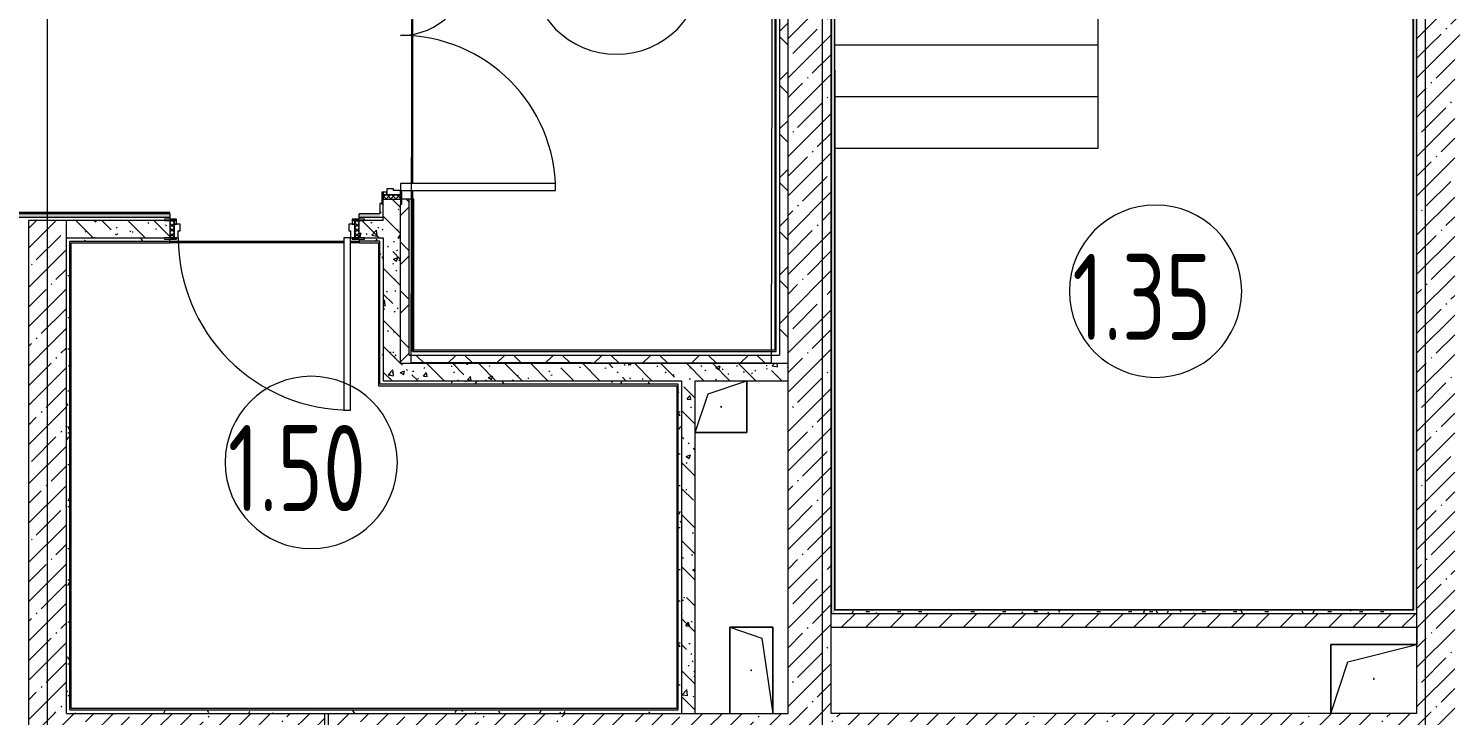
# Model space of a CAD drawing. Header units: millimetres. Extents: x -1113 to 415037, y -3642 to 354837.
# Drawn here: x 84815 to 93076, y 17121 to 21109 of the extents above; entities that cross this region are included whole.
import ezdxf

# ---------------------------------------------------------------- set-up
doc = ezdxf.new("R2010")
doc.units = ezdxf.units.MM
for name, color, linetype, lineweight in [('A-AREA-BNDY', 7, 'Continuous', 5), ('A-AREA-IDEN', 7, 'Continuous', 9), ('A-DOOR-2', 7, 'Continuous', 5), ('A-DOOR-FRAM-2', 7, 'Continuous', 5), ('A-FLOR', 7, 'Continuous', 9), ('A-GENM', 7, 'Continuous', 9), ('A-WALL', 7, 'Continuous', 5), ('I-WALL', 7, 'Continuous', 5), ('S-STRS', 7, 'Continuous', 9), ('Оси', 7, 'Continuous', 9)]:
    doc.layers.add(name, color=color, linetype=linetype, lineweight=lineweight)
for name, color, linetype, lineweight, true_color in [('A-DOOR-1', 7, 'Continuous', 5, 0xc0c0c0), ('A-DOOR-FRAM-1', 7, 'Continuous', 5, 0xc0c0c0), ('A-WALL-1', 9, 'Continuous', 5, 0x808080), ('A-WALL-FNSH-1', 9, 'Continuous', 5, 0x808080)]:
    doc.layers.add(name, color=color, linetype=linetype, lineweight=lineweight, true_color=true_color)
doc.styles.add('СПДС', font='ГОСТ тип А.ttf', dxfattribs={"width": 0.9})
pattern_1 = [(45, (64.7, -136.06), (-114.04925, 114.04925), []), (45, (178.75, -136.06), (-114.04925, 114.04925), [201.612, -40.322, 6.706, -33.617])]
pattern_2 = [(135, (64.7, -136.06), (-150.8683, -150.8683), [213.36, -35.56, 7.112, -35.56]), (135, (64.7, 14.71), (-150.8683, -150.8683), []), (50, (64.7, -136.06), (255.05767, -22.3145), [26.67, -293.37]), (355, (64.7, -136.06), (-49.3404, 267.47914), [21.336, -234.696]), (100.451, (85.96, -137.92), (205.71947, 245.16356), [22.666, -249.326]), (46.184, (64.7, -64.94), (379.511, -58.86), [40.005, -440.055]), (96.636, (96.33, -69.85), (332.3634, 346.3991), [33.999, -373.989]), (351.184, (64.7, -64.94), (332.3669, 346.3953), [32.004, -352.044]), (21, (100.26, -82.72), (212.26017, -143.1711), [26.67, -293.37]), (326, (100.26, -82.72), (86.5224, 257.8632), [21.336, -234.696]), (71.451, (117.95, -94.65), (298.78395, 114.6901), [22.666, -249.326]), (37.5, (64.7, -136.06), (4.32385, 118.37751), [6.706, -225.146, 6.706, -231.546, -235.585]), (37.5, (64.7, -136.06), (4.32385, 118.37751), [-470.103, 6.706, -228.879]), (7.5, (64.7, -136.06), (93.54758, 140.2533), [6.706, -129.134, 6.706, -219.812, -89.789]), (7.5, (64.7, -136.06), (93.54758, 140.2533), [-362.356, 6.706, -83.083]), (327.5, (-14.6, -136.06), (189.82734, -8.02019), [6.706, -82.194, 6.706, -270.662, -368.046]), (327.5, (-14.6, -136.06), (189.82734, -8.02019), [-366.268, 6.706, -361.34]), (317.5, (-50.16, -136.06), (207.38114, 35.59764), [6.706, -108.864, 6.706, -177.495, -261.366]), (317.5, (-50.16, -136.06), (207.38114, 35.59764), [-299.771, 6.706, -254.66])]
pattern_3 = [(45, (64.7, -136.06), (-141.42136, 141.42136), []), (135, (64.7, -136.06), (-141.42136, -141.42136), [])]
pattern_4 = [(0, (64.7, -136.06), (243.84, 60.96), [20.117, -162.763, 20.117, -162.763, -975.36]), (0, (64.7, -136.06), (243.84, 60.96), [-365.76, 20.117, -345.643, 20.117, -162.763, -426.72]), (0, (64.7, -136.06), (243.84, 60.96), [-914.4, 20.117, -101.803, 20.117, -284.683]), (120, (156.14, -105.58), (-174.71291, 180.691634), [20.117, -162.763, 20.117, -162.763, -975.36]), (120, (156.14, -105.58), (-174.71291, 180.691634), [-365.76, 20.117, -345.643, 20.117, -162.763, -426.72]), (120, (156.14, -105.58), (-174.71291, 180.691634), [-914.4, 20.117, -101.803, 20.117, -284.683]), (240, (186.62, 16.34), (-69.12709, -241.651634), [20.117, -162.763, 20.117, -162.763, -975.36]), (240, (186.62, 16.34), (-69.12709, -241.651634), [-365.76, 20.117, -345.643, 20.117, -162.763, -426.72]), (240, (186.62, 16.34), (-69.12709, -241.651634), [-914.4, 20.117, -101.803, 20.117, -284.683])]

# ---------------------------------------------------------------- blocks, each defined once
blk = doc.blocks.new('110_Дверь_СКБ_1Ст_Внутренняя1 - Д-11а _огнестойкость EI 15_-32666892-Объем проектирования 1 этажа')
at = {"layer": 'A-DOOR-2'}
h = blk.add_hatch(dxfattribs=at)
h.set_pattern_fill('FP_44', color=256, style=0, pattern_type=2)
h.set_pattern_definition([(135, (1751.41, 114.685), (-14.14214, -14.14214), []), (225, (1751.41, 114.685), (14.14214, -14.14214), [])])
h.paths.add_polyline_path([(562.5, 50), (537.5, 49.1), (537.5, -50), (562.5, -50), (562.5, 0)])
at = {"layer": 'A-DOOR-FRAM-2'}
h = blk.add_hatch(dxfattribs=at)
h.set_pattern_fill('FP_45', color=256, style=0, pattern_type=2)
h.set_pattern_definition([(45, (-371.384, 114.685), (-14.1421, 14.1421), []), (135, (-371.384, 114.685), (-14.1421, -14.1421), [])])
h.paths.add_polyline_path([(-537.5, 50), (-537.5, -50), (-512.5, -50), (-512.5, 50)])
at = {"layer": 'A-DOOR-1'}
for p, q in [((-487.5, 1050), (-487.5, 50)), ((-447.5, 1050), (-487.5, 1050)), ((-447.5, 50), (-447.5, 1050)), ((-487.5, 50), (-447.5, 50))]:
    blk.add_line(p, q, dxfattribs=at)
blk.add_arc((-487.5, 50), 1000, 360, 90, dxfattribs=at)
at = {"layer": 'A-DOOR-FRAM-1'}
for p, q in [((-497.5, 58), (-567.5, 58)), ((-567.5, 58), (-567.5, 50)), ((-567.5, 50), (-497.5, 50)), ((-512.5, 50), (-537.5, 50)), ((-537.5, 50), (-537.5, -50)), ((-487.5, 50), (-512.5, 50)), ((-512.5, 50), (-512.5, -30)), ((-512.5, -50), (-512.5, 50)), ((-497.5, 50), (-512.5, 50)), ((-512.5, 50), (-512.5, 49)), ((-512.5, 49), (-497.5, 49)), ((-497.5, 50), (-497.5, 58)), ((-497.5, 49), (-497.5, 50)), ((-487.5, 10), (-487.5, 50)), ((-477.5, 10), (-487.5, 10)), ((-477.5, -30), (-477.5, 10)), ((512.5, 10), (502.5, 10)), ((502.5, 10), (502.5, -30)), ((512.5, 50), (512.5, 10)), ((537.5, 50), (512.5, 50)), ((592.5, 58), (522.5, 58)), ((522.5, 58), (522.5, 50)), ((537.5, 50), (522.5, 50)), ((522.5, 50), (522.5, 49)), ((522.5, 50), (592.5, 50)), ((522.5, 49), (537.5, 49)), ((537.5, -30), (537.5, 50)), ((562.5, 50), (537.5, 50)), ((537.5, 50), (537.5, -50)), ((537.5, 49), (537.5, 50)), ((562.5, -50), (562.5, 50)), ((592.5, 50), (592.5, 58)), ((-497.5, -50), (-567.5, -50)), ((-567.5, -50), (-567.5, -58)), ((-567.5, -58), (-497.5, -58)), ((-537.5, -50), (-512.5, -50)), ((-512.5, -30), (-477.5, -30)), ((-497.5, -30), (-512.5, -30)), ((-512.5, -30), (-512.5, -50)), ((-512.5, -50), (-497.5, -50)), ((-497.5, -50), (-497.5, -30)), ((-497.5, -58), (-497.5, -50)), ((502.5, -30), (537.5, -30)), ((537.5, -30), (522.5, -30)), ((522.5, -30), (522.5, -50)), ((522.5, -50), (537.5, -50)), ((592.5, -50), (522.5, -50)), ((522.5, -50), (522.5, -58)), ((522.5, -58), (592.5, -58)), ((537.5, -50), (537.5, -30)), ((537.5, -50), (562.5, -50)), ((592.5, -58), (592.5, -50))]:
    blk.add_line(p, q, dxfattribs=at)
blk = doc.blocks.new('110_Дверь_СКБ_2Ст - Д-10а_ СОШ_Дв_1450x2100h_Горячий цех-25784455-Объем проектирования 1 этажа')
at = {"layer": 'A-DOOR-2'}
h = blk.add_hatch(dxfattribs=at)
h.set_pattern_fill('FP_56', color=256, style=0, pattern_type=2)
h.set_pattern_definition([(135, (1601.41, 114.685), (-14.14214, -14.14214), []), (225, (1601.41, 114.685), (14.14214, -14.14214), [])])
h.paths.add_polyline_path([(712.5, -50), (712.5, 50), (687.5, 50), (687.5, -50)])
at = {"layer": 'A-DOOR-FRAM-2'}
h = blk.add_hatch(dxfattribs=at)
h.set_pattern_fill('FP_57', color=256, style=0, pattern_type=2)
h.set_pattern_definition([(45, (-521.384, 114.685), (-14.1421, 14.1421), []), (135, (-521.384, 114.685), (-14.1421, -14.1421), [])])
h.paths.add_polyline_path([(-662.5, -50), (-662.5, 50), (-687.5, 50), (-687.5, -50)])
at = {"layer": 'A-DOOR-1'}
for p, q in [((662.5, 950), (622.5, 950)), ((622.5, 950), (622.5, 50)), ((662.5, 50), (662.5, 950)), ((-637.5, 450), (-637.5, 50)), ((-597.5, 450), (-637.5, 450)), ((-597.5, 50), (-597.5, 450)), ((-637.5, 50), (-597.5, 50)), ((622.5, 50), (662.5, 50))]:
    blk.add_line(p, q, dxfattribs=at)
for centre, radius, start, end in [((662.5, 50), 900, 90, 180), ((-637.5, 50), 400, 0, 90)]:
    blk.add_arc(centre, radius, start, end, dxfattribs=at)
at = {"layer": 'A-DOOR-FRAM-1'}
for p, q in [((-647.5, 58), (-717.5, 58)), ((-717.5, 58), (-717.5, 50)), ((-717.5, 50), (-647.5, 50)), ((-662.5, 50), (-687.5, 50)), ((-687.5, 50), (-687.5, -50)), ((-637.5, 50), (-662.5, 50)), ((-662.5, 50), (-662.5, -30)), ((-662.5, -50), (-662.5, 50)), ((-647.5, 50), (-647.5, 58)), ((-637.5, 10), (-637.5, 50)), ((-627.5, 10), (-637.5, 10)), ((-627.5, -30), (-627.5, 10)), ((662.5, 10), (652.5, 10)), ((652.5, 10), (652.5, -30)), ((662.5, 50), (662.5, 10)), ((687.5, 50), (662.5, 50)), ((742.5, 58), (672.5, 58)), ((672.5, 58), (672.5, 50)), ((672.5, 50), (742.5, 50)), ((687.5, -30), (687.5, 50)), ((712.5, 50), (687.5, 50)), ((687.5, 50), (687.5, -50)), ((712.5, -50), (712.5, 50)), ((742.5, 50), (742.5, 58)), ((-647.5, -50), (-717.5, -50)), ((-717.5, -50), (-717.5, -58)), ((-717.5, -58), (-647.5, -58)), ((-687.5, -50), (-662.5, -50)), ((-662.5, -30), (-627.5, -30)), ((-647.5, -30), (-662.5, -30)), ((-662.5, -30), (-662.5, -50)), ((-662.5, -50), (-647.5, -50)), ((-647.5, -50), (-647.5, -30)), ((-647.5, -58), (-647.5, -50)), ((652.5, -30), (687.5, -30)), ((687.5, -30), (672.5, -30)), ((672.5, -30), (672.5, -50)), ((672.5, -50), (687.5, -50)), ((742.5, -50), (672.5, -50)), ((672.5, -50), (672.5, -58)), ((672.5, -58), (742.5, -58)), ((687.5, -50), (687.5, -30)), ((687.5, -50), (712.5, -50)), ((742.5, -58), (742.5, -50))]:
    blk.add_line(p, q, dxfattribs=at)
blk = doc.blocks.new('GM_Отверстие прямоугольное _в плите_ - Отверстие-21716050-Объем проектирования 1 этажа')
at = {"layer": 'A-GENM'}
for p, q in [((-250, -200), (-250, 200)), ((-250, 200), (250, 200)), ((250, 200), (-250, 200)), ((-250, 200), (-250, -200)), ((-150, 100), (250, 200)), ((-250, -200), (-150, 100))]:
    blk.add_line(p, q, dxfattribs=at)
for start, end in [(360, 180), (180, 360)]:
    blk.add_arc((0, 0), 2.5, start, end, dxfattribs=at)
blk = doc.blocks.new('GM_Отверстие прямоугольное _в плите_ - Отверстие-V125-Объем проектирования 1 этажа')
at = {"layer": 'A-GENM'}
for p, q in [((-250, -125), (-250, 125)), ((-250, 125), (250, 125)), ((250, 125), (-250, 125)), ((-250, 125), (-250, -125)), ((-187.5, 62.5), (250, 125)), ((-250, -125), (-187.5, 62.5)), ((250, -125), (-250, -125)), ((-250, -125), (250, -125))]:
    blk.add_line(p, q, dxfattribs=at)
for start, end in [(360, 180), (180, 360)]:
    blk.add_arc((0, 0), 2.5, start, end, dxfattribs=at)
blk = doc.blocks.new('GM_Отверстие прямоугольное _в плите_ - Отверстие-21958654-Объем проектирования 1 этажа')
at = {"layer": 'A-GENM'}
for p, q in [((-75, 75), (150, 150)), ((150, 150), (150, -150)), ((150, -150), (150, 150)), ((-150, -150), (-75, 75)), ((150, -150), (-150, -150)), ((-150, -150), (150, -150))]:
    blk.add_line(p, q, dxfattribs=at)
for start, end in [(360, 180), (180, 360)]:
    blk.add_arc((0, 0), 2.5, start, end, dxfattribs=at)
blk = doc.blocks.new('Марка_Помещения - Номер-25198446-Объем проектирования 1 этажа')
at = {"layer": 'A-AREA-IDEN'}
for start, end in [(360, 180), (180, 360)]:
    blk.add_arc((0, 0), 2.5, start, end, dxfattribs=at)

msp = doc.modelspace()

# ---------------------------------------------------------------- hatches: boundary and pattern name
at = {"layer": 'I-WALL'}
h = msp.add_hatch(dxfattribs=at)
h.set_pattern_fill('FP_1', color=256, style=0, pattern_type=2)
h.set_pattern_definition(pattern_1)
h.paths.add_polyline_path([(89474.7, 17133.9), (89474.7, 26963.9), (89224.7, 26963.9), (89224.7, 17133.9)])
h = msp.add_hatch(dxfattribs=at)
h.set_pattern_fill('FP_1', color=256, style=0, pattern_type=2)
h.set_pattern_definition(pattern_1)
h.paths.add_polyline_path([(93094.7, 21013.9), (93124.7, 21013.9), (93124.7, 23213.9), (92874.7, 23213.9), (92874.7, 21013.9)])
h.paths.add_polyline_path([(92874.7, 24913.9), (93124.7, 24913.9), (93124.7, 26963.9), (92874.7, 26963.9), (92874.7, 25296.2)])
h = msp.add_hatch(dxfattribs=at)
h.set_pattern_fill('FP_191', color=256, style=0, pattern_type=2)
h.set_pattern_definition(pattern_4)
h.paths.add_polyline_path([(89474.7, 17713.9), (89494.7, 17734.9), (89494.7, 26692.9), (89474.7, 26693.9), (89474.7, 17876.3)])
h.paths.add_polyline_path([(89485.2, 17713.9), (89494.7, 17713.9), (89494.7, 17733.9), (89474.7, 17713.9)])
h = msp.add_hatch(dxfattribs=at)
h.set_pattern_fill('FP_191', color=256, style=0, pattern_type=2)
h.set_pattern_definition(pattern_4)
h.paths.add_polyline_path([(92874.7, 17733.9), (92874.7, 23213.9), (92854.7, 23213.9), (92854.7, 17734.9)])
h.paths.add_polyline_path([(92854.7, 24913.9), (92874.7, 24913.9), (92874.7, 26713.9), (92854.7, 26713.9), (92854.7, 25296.2)])
h = msp.add_hatch(dxfattribs=at)
h.set_pattern_fill('FP_24', color=256, style=0, pattern_type=2)
h.set_pattern_definition(pattern_3)
h.paths.add_polyline_path([(87024.7, 19163.9), (87024.7, 20118.9), (86982.7, 20118.9), (86982.7, 20088.9), (86974.7, 20088.9), (86974.7, 19163.9)])
h.paths.add_polyline_path([(87024.7, 21518.9), (87024.7, 23293.9), (86974.7, 23293.9), (86974.8, 21548.9), (86982.7, 21548.9), (86982.7, 21518.9)])
h = msp.add_hatch(dxfattribs=at)
h.set_pattern_fill('FP_24', color=256, style=0, pattern_type=2)
h.set_pattern_definition(pattern_3)
h.paths.add_polyline_path([(89174.7, 19213.9), (89224.7, 19215.1), (89224.7, 22963.9), (89174.7, 22963.9), (89174.7, 19233.9)])
h = msp.add_hatch(dxfattribs=at)
h.set_pattern_fill('FP_191', color=256, style=0, pattern_type=2)
h.set_pattern_definition(pattern_4)
h.paths.add_polyline_path([(86874.7, 20013.9), (86873, 20088.9), (86866.7, 20088.9), (86866.7, 20093.9), (86854.7, 20093.9), (86854.7, 20013.9)])
h.paths.add_polyline_path([(86854.7, 21523.9), (86866.7, 21523.9), (86866.7, 21543.9), (86854.7, 21543.9), (86854.7, 21533.9)])
h = msp.add_hatch(dxfattribs=at)
h.set_pattern_fill('FP_41', color=256, style=0, pattern_type=2)
h.set_pattern_definition(pattern_2)
h.paths.add_polyline_path([(86974.7, 19893.9), (86974.7, 20118.9), (86874.7, 20118.9), (86874.7, 19893.9), (86906.3, 19893.9)])
h.paths.add_polyline_path([(86906.3, 21518.9), (86974.7, 21518.9), (86974.7, 21543.9), (86874.7, 21543.9), (86874.7, 21518.9), (86903.9, 21518.9)])
h = msp.add_hatch(dxfattribs=at)
h.set_pattern_fill('FP_1', color=256, style=0, pattern_type=2)
h.set_pattern_definition(pattern_1)
h.paths.add_polyline_path([(93064.7, 13483.9), (93064.7, 13491.9), (93094.7, 13491.9), (93094.3, 21013.9), (92874.7, 21013.9), (92874.7, 13483.9)])
h = msp.add_hatch(dxfattribs=at)
h.set_pattern_fill('FP_191', color=256, style=0, pattern_type=2)
h.set_pattern_definition(pattern_4)
h.paths.add_polyline_path([(86734.7, 20013.9), (86854.7, 20013.9), (86854.7, 20033.9), (86734.7, 20033.9), (86734.7, 20023.9)])
h.paths.add_polyline_path([(85404.3, 20013.9), (85634.7, 20013.9), (85632.5, 20033.9), (84444.7, 20033.9), (84444.7, 20021.9), (84474.7, 20021.9), (84474.7, 20013.9), (85274.7, 20013.9)])
h.paths.add_polyline_path([(83289.8, 20013.9), (83464.7, 20014.9), (83464.7, 20021.9), (83494.7, 20021.9), (83494.7, 20033.9), (82894.7, 20033.9), (82894.7, 20021.9), (82924.7, 20021.9), (82924.7, 20013.9), (83094.7, 20013.9)])
h.paths.add_polyline_path([(81764.7, 20013.9), (81764.7, 20021.9), (81794.7, 20021.9), (81794.7, 20033.9), (80614.7, 20033.9), (80614.7, 20021.9), (80644.7, 20021.9), (80644.7, 20013.9), (81614.7, 20013.9)])
h.paths.add_polyline_path([(79169.8, 20013.9), (79484.7, 20014.7), (79484.7, 20021.9), (79514.7, 20021.9), (79514.7, 20033.9), (78744.5, 20033.9), (78744.5, 20013.9), (79000.5, 20013.9)])
h = msp.add_hatch(dxfattribs=at)
h.set_pattern_fill('FP_1', color=256, style=0, pattern_type=2)
h.set_pattern_definition(pattern_1)
h.paths.add_polyline_path([(84814.7, 17133.9), (85034.7, 17133.9), (85034.7, 19993.9), (84814.7, 19993.9), (84814.7, 17153.9)])
h = msp.add_hatch(dxfattribs=at)
h.set_pattern_fill('FP_41', color=256, style=0, pattern_type=2)
h.set_pattern_definition(pattern_2)
h.paths.add_polyline_path([(86764.7, 19893.9), (86874.7, 19893.9), (86874.7, 19993.9), (86734.7, 19993.9), (86734.7, 19893.9)])
h.paths.add_polyline_path([(85146.6, 19893.9), (85634.7, 19893.9), (85634.7, 19993.9), (85034.7, 19993.9), (85034.7, 19893.9), (85104.7, 19893.9)])
h = msp.add_hatch(dxfattribs=at)
h.set_pattern_fill('FP_191', color=256, style=0, pattern_type=2)
h.set_pattern_definition(pattern_4)
h.paths.add_polyline_path([(85604.7, 19873.9), (85634.7, 19873.9), (85634.7, 19885.9), (85604.7, 19885.9), (85604.7, 19893.9), (85034.7, 19893.9), (85034.7, 19873.9), (85444.7, 19873.9)])
h.paths.add_polyline_path([(86764.7, 19873.9), (86854.7, 19873.9), (86854.2, 19893.9), (86764.7, 19893.9), (86764.7, 19885.9), (86734.7, 19885.9), (86734.7, 19873.9)])
h = msp.add_hatch(dxfattribs=at)
h.set_pattern_fill('FP_191', color=256, style=0, pattern_type=2)
h.set_pattern_definition(pattern_4)
h.paths.add_polyline_path([(85034.7, 17133.9), (85054.7, 17133.9), (85054.7, 19873.9), (85034.7, 19873.9), (85034.7, 17153.9)])
h = msp.add_hatch(dxfattribs=at)
h.set_pattern_fill('FP_191', color=256, style=0, pattern_type=2)
h.set_pattern_definition(pattern_4)
h.paths.add_polyline_path([(86874.7, 19063.9), (86874.7, 19893.9), (86854.7, 19893.9), (86854.7, 19063.9)])
h = msp.add_hatch(dxfattribs=at)
h.set_pattern_fill('FP_41', color=256, style=0, pattern_type=2)
h.set_pattern_definition(pattern_2)
h.paths.add_polyline_path([(86906.3, 19063.9), (86974.7, 19063.9), (86974.7, 19893.9), (86874.7, 19893.9), (86874.7, 19063.9)])
h = msp.add_hatch(dxfattribs=at)
h.set_pattern_fill('FP_24', color=256, style=0, pattern_type=2)
h.set_pattern_definition(pattern_3)
h.paths.add_polyline_path([(89224.7, 19163.9), (89224.7, 19213.9), (87024.7, 19213.9), (87024.7, 19163.9), (89174.7, 19163.9)])
h = msp.add_hatch(dxfattribs=at)
h.set_pattern_fill('FP_41', color=256, style=0, pattern_type=2)
h.set_pattern_definition(pattern_2)
h.paths.add_polyline_path([(88605.7, 19063.9), (89224.7, 19063.9), (89224.7, 19163.9), (86974.7, 19163.9), (86974.7, 19063.9), (88585.7, 19063.9)])
h = msp.add_hatch(dxfattribs=at)
h.set_pattern_fill('FP_191', color=256, style=0, pattern_type=2)
h.set_pattern_definition(pattern_4)
h.paths.add_polyline_path([(86854.7, 19043.9), (88585.7, 19043.9), (88585.5, 19063.9), (86854.7, 19063.9)])
h = msp.add_hatch(dxfattribs=at)
h.set_pattern_fill('FP_191', color=256, style=0, pattern_type=2)
h.set_pattern_definition(pattern_4)
h.paths.add_polyline_path([(88585.7, 17153.9), (88605.7, 17154.1), (88605.7, 19063.9), (88585.7, 19063.9), (88585.7, 17161.9)])
h = msp.add_hatch(dxfattribs=at)
h.set_pattern_fill('FP_41', color=256, style=0, pattern_type=2)
h.set_pattern_definition(pattern_2)
h.paths.add_polyline_path([(88605.7, 16043.9), (88685.7, 16043.9), (88685.7, 16913.9), (88605.7, 16913.9), (88605.7, 16050.8)])
h.paths.add_polyline_path([(88685.7, 17133.9), (88685.7, 19063.9), (88605.7, 19063.9), (88605.7, 17133.9)])
h = msp.add_hatch(dxfattribs=at)
h.set_pattern_fill('FP_22', color=256, style=0, pattern_type=2)
h.set_pattern_definition([(45, (64.7, -136.06), (-70.71068, 70.71068), [])])
h.paths.add_polyline_path([(92579.8, 17633.9), (92874.7, 17633.9), (92874.7, 17713.9), (89474.7, 17713.9), (89474.7, 17633.9), (90641.9, 17633.9)])
h = msp.add_hatch(dxfattribs=at)
h.set_pattern_fill('FP_191', color=256, style=0, pattern_type=2)
h.set_pattern_definition(pattern_4)
h.paths.add_polyline_path([(92874.7, 17713.9), (92874.7, 17733.9), (89494.7, 17733.9), (89494.7, 17713.9), (92854.7, 17713.9)])
h = msp.add_hatch(dxfattribs=at)
h.set_pattern_fill('FP_1', color=256, style=0, pattern_type=2)
h.set_pattern_definition(pattern_1)
h.paths.add_polyline_path([(85359, 16913.9), (86334.7, 16913.9), (86334.7, 17133.9), (84814.7, 17133.9), (84814.7, 16913.9), (85274.7, 16913.9)])
h = msp.add_hatch(dxfattribs=at)
h.set_pattern_fill('FP_191', color=256, style=0, pattern_type=2)
h.set_pattern_definition(pattern_4)
h.paths.add_polyline_path([(88605.7, 17133.9), (88605.7, 17153.9), (85054.7, 17153.9), (85054.7, 17133.9), (88585.7, 17133.9)])
h = msp.add_hatch(dxfattribs=at)
h.set_pattern_fill('FP_1', color=256, style=0, pattern_type=2)
h.set_pattern_definition(pattern_1)
h.paths.add_polyline_path([(86534.7, 15963.9), (86534.7, 17133.9), (86334.7, 17133.9), (86334.7, 15963.9), (86390.6, 15963.9)])
h = msp.add_hatch(dxfattribs=at)
h.set_pattern_fill('FP_1', color=256, style=0, pattern_type=2)
h.set_pattern_definition(pattern_1)
h.paths.add_polyline_path([(92874.7, 16913.9), (92874.7, 17133.9), (86554.7, 17133.9), (86554.7, 16913.9), (92862.2, 16913.9)])

# ---------------------------------------------------------------- linework, layer by layer
at = {"layer": 'A-AREA-BNDY', "flags": 128}
msp.add_lwpolyline([(87034.2, 19173.2), (89128.2, 19168.3), (89136.8, 22812.3), (88756.8, 22813.2), (88757.5, 23143.2), (87043.6, 23147.2)], close=True, dxfattribs=at)
at = {"layer": 'A-FLOR'}
for p, q in [((87044.7, 21428.9), (87044.7, 20208.9)), ((87044.7, 20168.9), (87044.7, 20118.9)), ((85634.7, 20033.9), (85634.7, 20001.9)), ((86854.7, 20033.9), (86734.7, 20033.9)), ((86734.7, 20001.9), (86734.7, 20033.9)), ((85634.7, 19865.9), (85634.7, 19885.9)), ((85634.7, 19873.9), (86644.7, 19873.9)), ((86644.7, 19865.9), (85634.7, 19865.9)), ((86684.7, 19873.9), (86734.7, 19873.9)), ((86734.7, 19865.9), (86684.7, 19865.9)), ((86734.7, 19873.9), (86734.7, 19865.9)), ((92874.7, 17633.9), (92874.7, 17533.9)), ((92374.7, 17133.9), (89474.7, 17133.9))]:
    msp.add_line(p, q, dxfattribs=at)
at = {"layer": 'A-WALL'}
for p, q in [((89494.7, 26693.9), (89494.7, 17733.9)), ((89224.7, 17133.9), (89224.7, 22976.4)), ((89154.7, 19233.9), (89154.7, 22893.9)), ((89174.7, 22913.9), (89174.7, 19213.9)), ((87024.7, 19213.9), (87024.7, 20118.9)), ((85054.7, 17153.9), (85054.7, 19873.9)), ((86854.7, 19873.9), (86734.7, 19873.9)), ((86854.7, 19063.9), (86854.7, 19873.9)), ((87024.7, 19213.9), (89174.7, 19213.9)), ((87044.7, 19233.9), (87052.7, 19233.9)), ((88585.7, 19043.9), (86854.7, 19043.9)), ((88585.7, 17153.9), (88585.7, 19043.9)), ((89495.7, 17734.9), (89494.7, 17734.9)), ((92854.7, 17733.9), (89494.7, 17733.9)), ((92853.7, 17734.9), (92854.7, 17734.9)), ((85054.7, 17153.9), (88585.7, 17153.9))]:
    msp.add_line(p, q, dxfattribs=at)
at = {"layer": 'A-WALL-1'}
for p, q in [((89474.7, 17133.9), (89474.7, 26713.9)), ((89474.7, 26713.9), (89474.7, 17713.9)), ((92874.7, 17133.9), (92874.7, 23213.9)), ((86854.7, 20093.9), (86854.7, 20033.9)), ((86866.7, 20093.9), (86854.7, 20093.9)), ((86874.7, 19993.9), (86874.7, 20088.9)), ((86974.7, 19163.9), (86974.7, 20088.9)), ((87024.7, 20118.9), (86982.7, 20118.9)), ((85634.7, 20033.9), (84444.7, 20033.9)), ((84474.7, 20013.9), (85634.7, 20013.9)), ((85604.7, 19993.9), (84814.7, 19993.9)), ((84814.7, 19993.9), (84814.7, 15013.9)), ((85034.7, 17133.9), (85034.7, 19993.9)), ((86734.7, 20013.9), (86874.7, 20013.9)), ((86874.7, 19993.9), (86764.7, 19993.9)), ((85034.7, 19893.9), (85604.7, 19893.9)), ((85054.7, 19873.9), (85634.7, 19873.9)), ((86734.7, 19885.9), (86734.7, 19873.9)), ((86764.7, 19893.9), (86874.7, 19893.9)), ((86874.7, 19893.9), (86874.7, 19063.9)), ((89224.7, 19163.9), (86974.7, 19163.9)), ((86874.7, 19063.9), (88605.7, 19063.9)), ((88605.7, 19063.9), (88605.7, 17133.9)), ((88685.7, 19063.9), (89224.7, 19063.9)), ((88685.7, 17133.9), (88685.7, 19063.9)), ((89474.7, 17713.9), (89474.7, 17713.9)), ((89474.7, 17713.9), (92874.7, 17713.9)), ((92854.7, 17734.9), (92854.7, 17733.9)), ((89474.7, 17633.9), (92874.7, 17633.9)), ((85034.7, 17133.9), (89224.7, 17133.9)), ((86534.7, 13463.9), (86534.7, 17133.9)), ((86554.7, 17133.9), (86554.7, 16913.9)), ((92874.7, 17133.9), (92374.7, 17133.9))]:
    msp.add_line(p, q, dxfattribs=at)
at = {"layer": 'A-WALL-FNSH-1'}
for p, q in [((92854.7, 17734.9), (92854.7, 23213.9)), ((89146.7, 22885.9), (89146.7, 19241.9)), ((89495.7, 20867), (89495.7, 21862.3)), ((89495.7, 20867), (89494.7, 20867)), ((87052.7, 20118.9), (87024.7, 20118.9)), ((87044.7, 19233.9), (87044.7, 20118.9)), ((87052.7, 19233.9), (87052.7, 20118.9)), ((85634.7, 20041.9), (84444.7, 20041.9)), ((85634.7, 20033.9), (85634.7, 20041.9)), ((85062.7, 17161.9), (85062.7, 19865.9)), ((85062.7, 19865.9), (85634.7, 19865.9)), ((86734.7, 19865.9), (86846.7, 19865.9)), ((86846.7, 19865.9), (86846.7, 19035.9)), ((89146.7, 19241.9), (87045.2, 19241.9)), ((87045.2, 19241.9), (87045.2, 19233.9)), ((87052.7, 19233.9), (89154.7, 19233.9)), ((86846.7, 19035.9), (88577.7, 19035.9)), ((86854.7, 19043.9), (86854.7, 19063.9)), ((88577.7, 19035.9), (88577.7, 17161.9)), ((92853.7, 17735.9), (92853.7, 17734.9)), ((88577.7, 17161.9), (85062.7, 17161.9))]:
    msp.add_line(p, q, dxfattribs=at)
at = {"layer": 'I-WALL'}
for p, q in [((92853.7, 17735.9), (92853.7, 26276.4)), ((89495.7, 20867), (89495.7, 17734.4)), ((89495.7, 20314.3), (89494.7, 20314.3)), ((89494.7, 17735.9), (92853.7, 17735.9)), ((89495.7, 17734.4), (89494.7, 17734.4)), ((92853.7, 17734.9), (89495.7, 17734.9))]:
    msp.add_line(p, q, dxfattribs=at)
at = {"layer": 'S-STRS'}
for p, q in [((91024.7, 21013.9), (91024.7, 21313.9)), ((89494.7, 21013.9), (91024.7, 21013.9)), ((89494.7, 21013.9), (91024.7, 21013.9)), ((91024.7, 20713.9), (91024.7, 21013.9)), ((89494.7, 20713.9), (91024.7, 20713.9)), ((89494.7, 20713.9), (91024.7, 20713.9)), ((91024.7, 20413.9), (91024.7, 20713.9)), ((89494.7, 20413.9), (91024.7, 20413.9)), ((89494.7, 20413.9), (91024.7, 20413.9))]:
    msp.add_line(p, q, dxfattribs=at)
at = {"layer": 'Оси'}
for points in [[(86088.5, -2042.3), (86088.5, -1322.8), (84924.7, -179.1), (84924.7, 4820.9), (84924.7, 16779), (84924.7, 21779)], [(89424.7, -2042.3), (89424.7, 2957.7), (89424.7, 16779), (89424.7, 21779)], [(92924.7, -2042.3), (92924.7, 2957.7), (92924.7, 16779), (92924.7, 21779)]]:
    msp.add_lwpolyline(points, dxfattribs=at)

# ---------------------------------------------------------------- block references
at = {"layer": 'A-AREA-IDEN', "xscale": 199.9999999999999, "yscale": 199.9999999999999, "zscale": 199.9999999999999}
for p in [(88228.3, 21459.5), (91357.8, 19584.1), (86456.4, 18590.6)]:
    msp.add_blockref('Марка_Помещения - Номер-25198446-Объем проектирования 1 этажа', p, dxfattribs=at)
at = {"layer": 'A-DOOR-1'}
for name, p, rotation in [('110_Дверь_СКБ_2Ст - Д-10а_ СОШ_Дв_1450x2100h_Горячий цех-25784455-Объем проектирования 1 этажа', (86924.7, 20831.4), 270), ('110_Дверь_СКБ_1Ст_Внутренняя1 - Д-11а _огнестойкость EI 15_-32666892-Объем проектирования 1 этажа', (86197.2, 19943.9), 180)]:
    msp.add_blockref(name, p, dxfattribs=dict(at, rotation=rotation))
at = {"layer": 'A-GENM'}
for name, p in [('GM_Отверстие прямоугольное _в плите_ - Отверстие-21958654-Объем проектирования 1 этажа', (88835.7, 18913.9)), ('GM_Отверстие прямоугольное _в плите_ - Отверстие-21716050-Объем проектирования 1 этажа', (92624.7, 17333.9))]:
    msp.add_blockref(name, p, dxfattribs=at)
at = {"layer": 'A-GENM', "rotation": 270}
msp.add_blockref('GM_Отверстие прямоугольное _в плите_ - Отверстие-V125-Объем проектирования 1 этажа', (89010.4, 17383.9), dxfattribs=at)

# ---------------------------------------------------------------- texts
at = {"layer": 'A-AREA-IDEN', "char_height": 500, "width": 1212.151, "attachment_point": 1, "style": 'СПДС'}
for s, insert in [('1.35', (90874.1, 19801.2)), ('1.50', (85972.6, 18807.7))]:
    msp.add_mtext(s, dxfattribs=dict(at, insert=insert))

doc.saveas('drawing.dxf')
